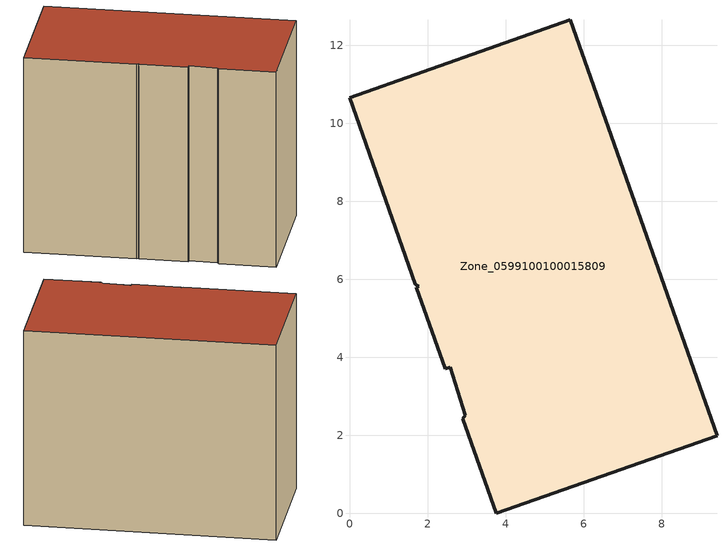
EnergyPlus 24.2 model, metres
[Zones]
Zone_0599100100015809
 floor ground (C_G): 0,10.66 5.65,12.65 9.42,2 3.76,0 2.9,2.43 2.96,2.52 2.59,3.75 2.45,3.7 1.71,5.8 1.78,5.82 1.69,5.87 z0
 wall outside (C_F): 5.65,12.65 0,10.66 1.69,5.87 1.78,5.82 1.71,5.8 2.45,3.7 2.59,3.75 2.96,2.52 2.9,2.43 3.76,0 9.42,2 5.65,12.65 z0:9.33
 roof outside (C_R): 2.9,2.43 3.76,0 9.42,2 5.65,12.65 0,10.66 1.69,5.87 1.78,5.82 1.71,5.8 2.45,3.7 2.59,3.75 2.96,2.52 z9.33
[BUILDING]
Pand.0599100100015809: North Axis=0; Terrain=City; Loads Convergence Tolerance Value=0.04; Temperature Convergence Tolerance Value=0.4; Solar Distribution=FullExterior; Maximum Number of Warmup Days=25; Minimum Number of Warmup Days=1
[Site:Location]
Rotterdam.The.Hague.AP_ZH_NLD Design_Conditions: Latitude=51.96; Longitude=4.45; Time Zone=1; Elevation=-4.5
[SITE:GROUNDTEMPERATURE:BUILDINGSURFACE]
18, 18, 18, 18, 18, 18, 18, 18, 18, 18, 18, 18
[MATERIAL] Thermal Absorptance=0.9; Solar Absorptance=0.7; Visible Absorptance=0.7
Name | Roughness | Thickness | Conductivity | Density | Specific Heat
G.TC.2015-2018 | MediumSmooth | 0.15 | 0.0428571 | 540 | 1210
F.TC.2015-2018 | Rough | 0.3 | 0.0666667 | 1920 | 840
R.TC.2015-2018 | MediumRough | 0.2 | 0.0333333 | 1500 | 1000
[CONSTRUCTION]
C_G: G.TC.2015-2018
C_F: F.TC.2015-2018
C_R: R.TC.2015-2018
[ZONE]
Zone_0599100100015809: Type=1; Multiplier=1; Ceiling Height=Autocalculate; Volume=Autocalculate; Floor Area=autocalculate; Part of Total Floor Area=Yes
[ZONEINFILTRATION:DESIGNFLOWRATE]
Infil_Zone_0599100100015809: Zone or ZoneList or Space or SpaceList=Zone_0599100100015809; Schedule=AlwaysOn; Design Flow Rate Calculation Method=Flow/Area; Flow Rate per Floor Area=0.0015; Constant Term Coefficient=1; Temperature Term Coefficient=0; Velocity Term Coefficient=0; Velocity Squared Term Coefficient=0
[HVACTEMPLATE:ZONE:IDEALLOADSAIRSYSTEM]
Zone_0599100100015809: Maximum Heating Supply Air Temperature=50; Minimum Cooling Supply Air Temperature=13; Maximum Heating Supply Air Humidity Ratio=0.0156; Minimum Cooling Supply Air Humidity Ratio=0.0077; Heating Limit=NoLimit; Cooling Limit=NoLimit; Dehumidification Control Type=ConstantSensibleHeatRatio; Cooling Sensible Heat Ratio=0.7; Dehumidification Setpoint=60; Humidification Control Type=None; Humidification Setpoint=30; Outdoor Air Method=None; Outdoor Air Flow Rate per Person=0.00944; Outdoor Air Flow Rate per Zone Floor Area=0; Outdoor Air Flow Rate per Zone=0; Demand Controlled Ventilation Type=None; Outdoor Air Economizer Type=NoEconomizer; Heat Recovery Type=None; Sensible Heat Recovery Effectiveness=0.7; Latent Heat Recovery Effectiveness=0.65
[ZONECONTROL:THERMOSTAT]
ThermostatControl_Zone_0599100100015809: Zone or ZoneList=Zone_0599100100015809; Control Type Schedule=DualSetpointControlType; Control 1=Thermostat_Zone_0599100100015809; Temperature Difference Between Cutout And Setpoint=0
[THERMOSTATSETPOINT:DUALSETPOINT]
Thermostat_Zone_0599100100015809: Heating Setpoint Temperature Schedule=HeatingSetpoint_Zone_0599100100015809; Cooling Setpoint Temperature Schedule=CoolingSetpoint_Zone_0599100100015809
[SCHEDULE:COMPACT]
HeatingSetpoint_Zone_0599100100015809: Through: 12/31, For: AllDays, Until: 24:00, 21
CoolingSetpoint_Zone_0599100100015809: Through: 12/31, For: AllDays, Until: 24:00, 24
DualSetpointControlType: Through: 12/31, For: AllDays, Until: 24:00, 4
AlwaysOn: Through: 12/31, For: AllDays, Until: 24:00, 1
